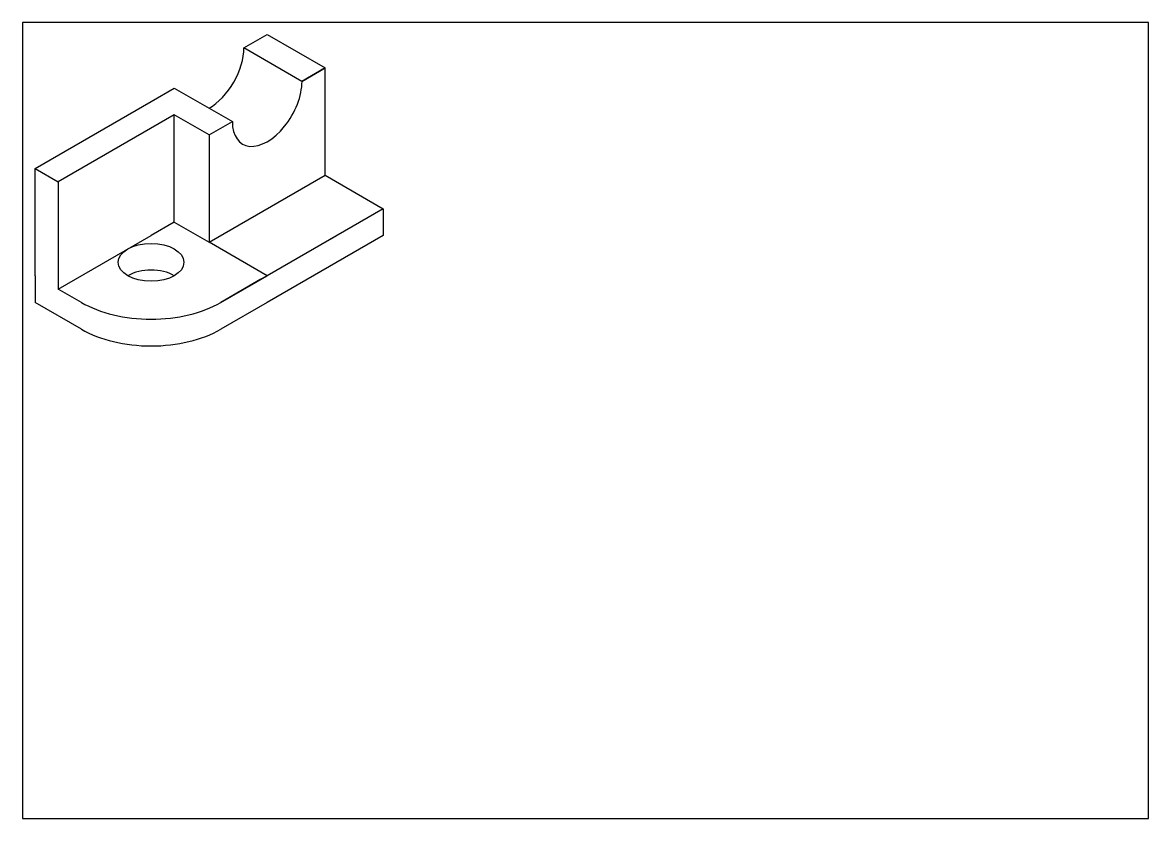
# Model space of a CAD drawing. Header units: millimetres. Extents: x 0 to 420, y 0 to 297.
import ezdxf

# ---------------------------------------------------------------- set-up
doc = ezdxf.new("R2010")
doc.units = ezdxf.units.MM

msp = doc.modelspace()

# ---------------------------------------------------------------- linework, layer by layer
for p, q in [((82.6, 287.53), (91.26, 292.53)), ((91.26, 292.53), (112.91, 280.03)), ((104.25, 275.03), (82.6, 287.53)), ((112.91, 280.03), (104.25, 275.03)), ((104.25, 275.03), (112.91, 280.03)), ((112.91, 240.03), (112.91, 280.03)), ((47.96, 267.53), (56.62, 272.53)), ((56.62, 272.53), (78.27, 260.03)), ((4.66, 242.53), (47.96, 267.53)), ((56.62, 262.53), (13.32, 237.53)), ((69.61, 255.03), (56.62, 262.53)), ((56.62, 222.53), (56.62, 262.53)), ((69.61, 255.03), (78.27, 260.03)), ((69.61, 255.03), (69.61, 215.03)), ((4.66, 202.53), (4.66, 242.53)), ((4.66, 242.53), (13.32, 237.53)), ((69.61, 215.03), (112.91, 240.03)), ((112.91, 240.03), (134.56, 227.53)), ((13.32, 237.53), (13.32, 197.53)), ((134.56, 227.53), (91.26, 202.53)), ((134.56, 227.53), (134.56, 217.53)), ((56.62, 222.53), (47.96, 217.53)), ((56.62, 222.53), (69.61, 215.03)), ((13.32, 197.53), (47.96, 217.53)), ((91.26, 202.53), (69.61, 215.03)), ((88.94, 201.19), (117.24, 217.53)), ((134.56, 217.53), (91.26, 192.53)), ((4.66, 202.53), (4.66, 192.53)), ((73.94, 192.53), (91.26, 202.53)), ((21.98, 192.53), (13.32, 197.53)), ((88.94, 201.19), (73.94, 192.53)), ((21.98, 182.53), (4.66, 192.53)), ((91.26, 192.53), (73.94, 182.53))]:
    msp.add_line(p, q)
msp.add_lwpolyline([(0, 0), (420, 0), (420, 297), (0, 297)], close=True)
for centre, major_axis, start_param, end_param in [((69.61, 280.03), (-9.19, -15.91), 7.068583, 8.63938), ((91.26, 267.53), (-9.19, -15.91), 5.497787, 8.63938), ((47.96, 197.53), (-12.25, 0), 3.926991, 5.497787), ((47.96, 207.53), (-36.74, 0), 7.068583, 8.63938), ((47.96, 197.53), (-36.74, 0), 7.068583, 8.63938)]:
    msp.add_ellipse(centre, major_axis=major_axis, ratio=0.57735, start_param=start_param, end_param=end_param)
msp.add_ellipse((47.96, 207.53), major_axis=(-12.25, 0), ratio=0.57735)

doc.saveas('drawing.dxf')
